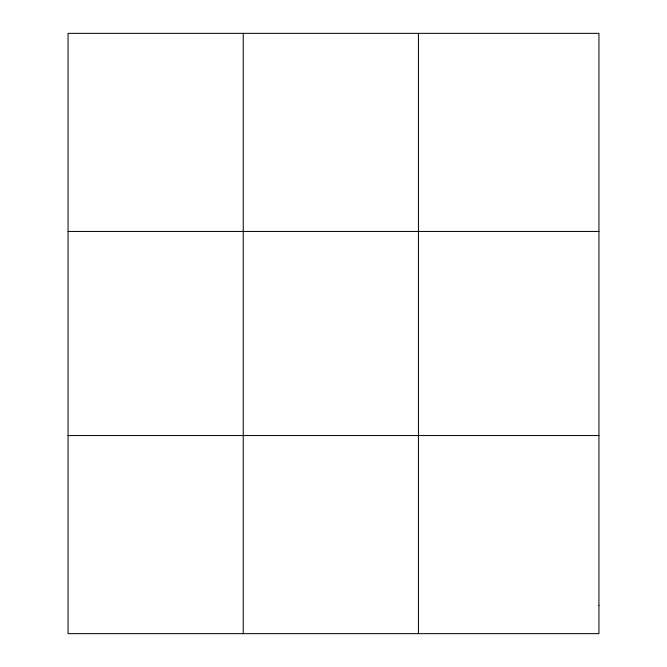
<?xml version="1.0" encoding="UTF-8"?>
<svg xmlns="http://www.w3.org/2000/svg" width="667" height="667" viewBox="0 0 667 667"><rect width="100%" height="100%" fill="white"/><g stroke="black" fill="none" stroke-linecap="round" stroke-linejoin="round"><path stroke-width="1" d="M243.247 33.35L243.247 633.65M418.442 33.35L418.442 633.65M68.059 231.449L598.941 231.449M68.059 435.551L598.941 435.551M598.941 605.353L598.941 633.65L68.059 633.65L68.059 33.35L598.941 33.35L598.941 605.353"/></g></svg>
